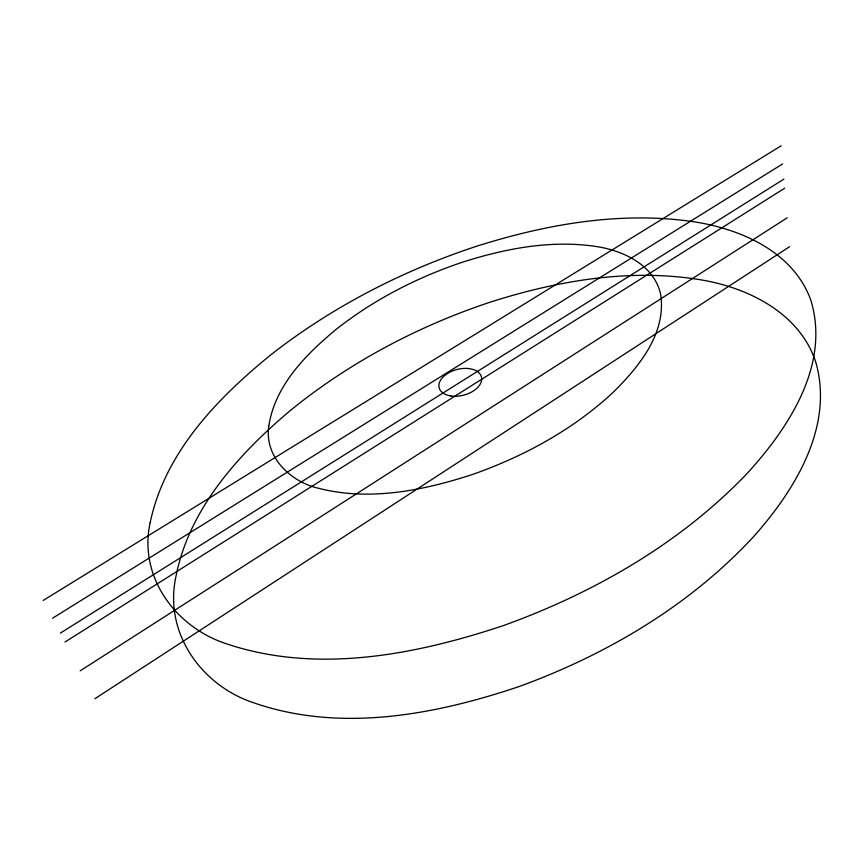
<?xml version="1.0" encoding="UTF-8"?>
<svg xmlns="http://www.w3.org/2000/svg" width="864" height="864" viewBox="0 0 864 864"><rect width="100%" height="100%" fill="white"/><g stroke="black" fill="none" stroke-linecap="round" stroke-linejoin="round"><path stroke-width="1.3" d="M94.835 698.76L789.631 246.683M80.179 670.853L787.201 217.825M65.027 641.995L784.717 188.179M60.361 633.107L783.95 179.086M52.542 618.224L782.676 163.89M43.2 600.426L781.153 145.8M268.79 426.038C264.2 456.7 290.228 481.658 318.211 488.192C369.468 501.498 423.49 490.493 472.781 474.368C524.016 456.311 572.864 429.743 612.835 392.634C638.755 367.146 666.608 333.353 660.647 294.473C654.469 265.626 624.478 251.111 597.812 246.769C552.463 239.49 506.174 248.303 462.899 262.062C417.366 277.29 373.972 299.527 336.215 329.314C305.932 354.413 274.979 385.452 268.79 426.038M175.392 579.344C164.894 633.776 201.496 684.893 252.245 702.281C339.152 733.093 434.732 715.079 519.674 686.34C607.468 654.242 690.466 605.113 754.175 535.993C795.398 489.467 834.548 425.65 815.508 361.271C799.384 313.535 749.606 288.425 702.886 280.174C631.314 267.829 557.831 280.487 489.38 302.422C417.388 326.473 349.229 362.61 290.272 410.562C238.01 454.637 187.963 509.89 175.392 579.344M150.174 522.612C138.11 577.13 176.17 627.793 227.113 644.015C317.369 674.093 415.562 654.826 503.431 625.579C593.924 592.888 679.99 543.629 746.896 473.71C788.67 428.08 830.401 364.9 810.896 300.391C793.789 252.547 742.392 229.532 695.498 222.026C621.853 210.751 546.707 224.068 476.356 246.316C402.484 270.68 332.251 306.785 270.896 354.758C217.253 398.38 164.754 452.65 150.174 522.612M450.932 395.96A21.827 13.262 -14.3 0 0 481.637 378A21.827 13.262 -14.3 0 0 448.308 373A21.827 13.262 -14.3 0 0 450.932 395.96"/></g></svg>
